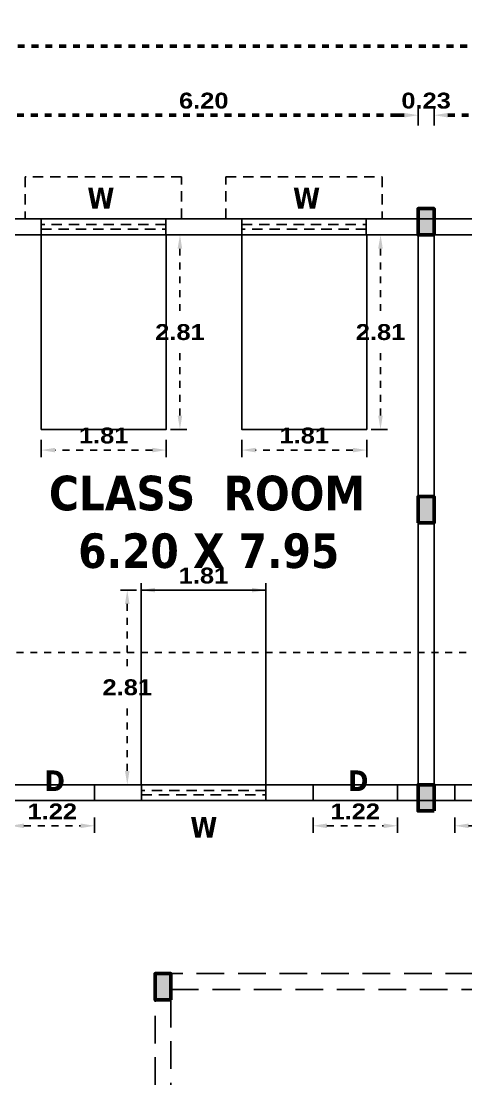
# Model space of a CAD drawing. Header units: metres. Extents: x 863 to 1571, y 626 to 804.
# Drawn here: x 941.23 to 947.66, y 685.01 to 700.3 of the extents above; entities that cross this region are included whole.
import ezdxf

# ---------------------------------------------------------------- set-up
doc = ezdxf.new("R2010")
doc.units = ezdxf.units.M
doc.header["$LTSCALE"] = 0.2
doc.header["$MEASUREMENT"] = 0
doc.header["$PDMODE"] = 2
for name, pattern in [('DASHDOT', [1, 0.5, -0.25, 0, -0.25]), ('DOT2', [0.125, 0, -0.125]), ('HIDDEN', [0.375, 0.25, -0.125])]:
    doc.linetypes.add(name, pattern=pattern)
doc.layers.get('0').update_dxf_attribs({"lineweight": 60})
for name, color, linetype in [('BLK_1_FLR_0_BLT_UP_AREA', 9, 'Continuous'), ('BLK_1_FLR_0_EXIT_WIDTH_DOOR', 1, 'Continuous'), ('BLK_1_FLR_0_REGULAR_ROOM_13', 2, 'Continuous'), ('BLK_1_FLR_0_REGULAR_ROOM_14', 2, 'Continuous'), ('BLK_1_FLR_0_ROOM_13_LIGHT_VENTILATION_1', 232, 'Continuous'), ('DOOR_OPEN', 232, 'Continuous')]:
    doc.layers.add(name, color=color, linetype=linetype)
doc.styles.get("Standard").update_dxf_attribs({"font": 'ariblk.ttf', "height": 0.23})
doc.styles.add('TXT', font='txt.shx')
doc.dimstyles.get("Standard").update_dxf_attribs({"dimtxt": 0.23, "dimasz": 0.2, "dimexe": 0.12, "dimexo": 0.0625, "dimgap": 0.09, "dimtad": 1, "dimtih": 1, "dimtoh": 1, "dimzin": 1, "dimdsep": 46, "dimtxsty": 'Standard', "dimcen": 0.09, "dimazin": 0, "dimtfac": 1, "dimtix": 1, "dimtofl": 0, "dimtmove": 0, "dimatfit": 0, "dimfxl": 0, "dimtolj": 1, "dimtzin": 0, "dimarcsym": 0})

# ---------------------------------------------------------------- blocks, each defined once
blk = doc.blocks.new('A$C650768DD')
blk.add_hatch(color=4).paths.add_polyline_path([(0, 0), (0.23, 0), (0.23, 0.38), (0, 0.38)])
at = {"color": 1}
blk.add_lwpolyline([(0, 0), (0.23, 0), (0.23, 0.38), (0, 0.38)], close=True, dxfattribs=at)
blk = doc.blocks.new('*D229')
at = {"color": 0, "lineweight": -2}
for p, q in [((940.773, 698.79), (940.773, 699.04)), ((946.973, 698.79), (946.973, 699.04))]:
    blk.add_line(p, q, dxfattribs=at)
at = {"linetype": 'DOT2'}
blk.add_line((940.973, 698.94), (946.773, 698.94), dxfattribs=at)
at = {"lineweight": -2}
for points in [[(940.973, 698.973), (940.973, 698.907), (940.773, 698.94)], [(946.773, 698.973), (946.773, 698.907), (946.973, 698.94)]]:
    blk.add_solid(points, dxfattribs=at)
at = {"layer": 'Defpoints', "color": 0, "lineweight": -2}
for p in [(946.973, 698.94), (940.773, 697.21), (946.973, 697.21)]:
    blk.add_point(p, dxfattribs=at)
at = {"color": 0, "lineweight": -2, "insert": (943.873, 699.149), "char_height": 0.23, "attachment_point": 5}
blk.add_mtext('\\A1;6.20', dxfattribs=at)
blk = doc.blocks.new('*D230')
at = {"color": 0, "lineweight": -2}
for p, q in [((946.973, 698.79), (946.973, 699.04)), ((947.203, 698.79), (947.203, 699.04))]:
    blk.add_line(p, q, dxfattribs=at)
at = {"linetype": 'DOT2'}
for p, q in [((946.773, 698.94), (946.573, 698.94)), ((947.403, 698.94), (947.603, 698.94))]:
    blk.add_line(p, q, dxfattribs=at)
at = {"lineweight": -2}
for points in [[(946.773, 698.973), (946.773, 698.907), (946.973, 698.94)], [(947.403, 698.973), (947.403, 698.907), (947.203, 698.94)]]:
    blk.add_solid(points, dxfattribs=at)
at = {"layer": 'Defpoints', "color": 0, "lineweight": -2}
for p in [(947.203, 698.94), (946.973, 697.21), (947.203, 697.21)]:
    blk.add_point(p, dxfattribs=at)
at = {"color": 0, "lineweight": -2, "insert": (947.088, 699.149), "char_height": 0.23, "attachment_point": 5}
blk.add_mtext('\\A1;0.23', dxfattribs=at)
blk = doc.blocks.new('*D231')
at = {"color": 0, "lineweight": -2}
for p, q in [((947.203, 698.79), (947.203, 699.04)), ((953.203, 698.79), (953.203, 699.04))]:
    blk.add_line(p, q, dxfattribs=at)
at = {"linetype": 'DOT2'}
blk.add_line((947.403, 698.94), (953.003, 698.94), dxfattribs=at)
at = {"lineweight": -2}
for points in [[(947.403, 698.973), (947.403, 698.907), (947.203, 698.94)], [(953.003, 698.973), (953.003, 698.907), (953.203, 698.94)]]:
    blk.add_solid(points, dxfattribs=at)
at = {"layer": 'Defpoints', "color": 0, "lineweight": -2}
for p in [(953.203, 698.94), (947.203, 697.21), (953.203, 697.21)]:
    blk.add_point(p, dxfattribs=at)
at = {"color": 0, "lineweight": -2, "insert": (950.203, 699.149), "char_height": 0.23, "attachment_point": 5}
blk.add_mtext('\\A1;6.00', dxfattribs=at)
blk = doc.blocks.new('*D233')
at = {"color": 0, "lineweight": -2}
for p, q in [((867.783, 699.79), (867.783, 700.04)), ((953.433, 699.79), (953.433, 700.04))]:
    blk.add_line(p, q, dxfattribs=at)
at = {"linetype": 'DOT2'}
blk.add_line((867.983, 699.94), (953.233, 699.94), dxfattribs=at)
at = {"lineweight": -2}
for points in [[(867.983, 699.973), (867.983, 699.907), (867.783, 699.94)], [(953.233, 699.973), (953.233, 699.907), (953.433, 699.94)]]:
    blk.add_solid(points, dxfattribs=at)
at = {"layer": 'Defpoints', "color": 0, "lineweight": -2}
for p in [(953.433, 699.94), (867.783, 697.44), (953.433, 686.53)]:
    blk.add_point(p, dxfattribs=at)
at = {"color": 0, "lineweight": -2, "insert": (910.608, 700.149), "char_height": 0.23, "attachment_point": 5}
blk.add_mtext('\\A1;85.65', dxfattribs=at)
blk = doc.blocks.new('*D361')
at = {"layer": 'BLK_1_FLR_0_ROOM_13_LIGHT_VENTILATION_1', "color": 232, "lineweight": -2}
for p, q in [((942.903, 692.073), (942.667, 692.073)), ((942.903, 689.26), (942.667, 689.26))]:
    blk.add_line(p, q, dxfattribs=at)
at = {"layer": 'BLK_1_FLR_0_ROOM_13_LIGHT_VENTILATION_1', "color": 232, "linetype": 'DOT2'}
for p, q in [((942.767, 691.873), (942.767, 690.875)), ((942.767, 689.46), (942.767, 690.458))]:
    blk.add_line(p, q, dxfattribs=at)
at = {"layer": 'BLK_1_FLR_0_ROOM_13_LIGHT_VENTILATION_1', "color": 232, "lineweight": -2}
for points in [[(942.734, 691.873), (942.8, 691.873), (942.767, 692.073)], [(942.734, 689.46), (942.8, 689.46), (942.767, 689.26)]]:
    blk.add_solid(points, dxfattribs=at)
at = {"layer": 'Defpoints', "color": 0, "lineweight": -2}
for p in [(942.767, 692.073), (942.966, 692.073), (942.966, 689.26)]:
    blk.add_point(p, dxfattribs=at)
at = {"layer": 'BLK_1_FLR_0_ROOM_13_LIGHT_VENTILATION_1', "color": 232, "lineweight": -2, "insert": (942.767, 690.667), "char_height": 0.23, "attachment_point": 5}
blk.add_mtext('\\A1;2.81', dxfattribs=at)
blk = doc.blocks.new('*D362')
at = {"layer": 'BLK_1_FLR_0_ROOM_13_LIGHT_VENTILATION_1', "color": 232, "lineweight": -2}
for p, q in [((942.966, 692.073), (942.966, 692.173)), ((944.773, 692.073), (944.773, 692.173))]:
    blk.add_line(p, q, dxfattribs=at)
at = {"layer": 'BLK_1_FLR_0_ROOM_13_LIGHT_VENTILATION_1', "color": 232, "linetype": 'DOT2'}
blk.add_line((943.166, 692.073), (944.573, 692.073), dxfattribs=at)
at = {"layer": 'BLK_1_FLR_0_ROOM_13_LIGHT_VENTILATION_1', "color": 232, "lineweight": -2}
for points in [[(943.166, 692.107), (943.166, 692.04), (942.966, 692.073)], [(944.573, 692.107), (944.573, 692.04), (944.773, 692.073)]]:
    blk.add_solid(points, dxfattribs=at)
at = {"layer": 'Defpoints', "color": 0, "lineweight": -2}
for p in [(942.966, 692.073), (944.773, 692.073), (944.773, 692.073)]:
    blk.add_point(p, dxfattribs=at)
at = {"layer": 'BLK_1_FLR_0_ROOM_13_LIGHT_VENTILATION_1', "color": 232, "lineweight": -2, "insert": (943.869, 692.282), "char_height": 0.23, "attachment_point": 5}
blk.add_mtext('\\A1;1.81', dxfattribs=at)
blk = doc.blocks.new('*D357')
at = {"layer": 'BLK_1_FLR_0_ROOM_13_LIGHT_VENTILATION_1', "color": 232, "lineweight": -2}
for p, q in [((943.392, 697.21), (943.629, 697.21)), ((943.392, 694.397), (943.629, 694.397))]:
    blk.add_line(p, q, dxfattribs=at)
at = {"layer": 'BLK_1_FLR_0_ROOM_13_LIGHT_VENTILATION_1', "color": 232, "linetype": 'DOT2'}
for p, q in [((943.529, 697.01), (943.529, 696.012)), ((943.529, 694.597), (943.529, 695.594))]:
    blk.add_line(p, q, dxfattribs=at)
at = {"layer": 'BLK_1_FLR_0_ROOM_13_LIGHT_VENTILATION_1', "color": 232, "lineweight": -2}
for points in [[(943.495, 697.01), (943.562, 697.01), (943.529, 697.21)], [(943.495, 694.597), (943.562, 694.597), (943.529, 694.397)]]:
    blk.add_solid(points, dxfattribs=at)
at = {"layer": 'Defpoints', "color": 0, "lineweight": -2}
for p in [(943.33, 697.21), (943.33, 694.397), (943.529, 694.397)]:
    blk.add_point(p, dxfattribs=at)
at = {"layer": 'BLK_1_FLR_0_ROOM_13_LIGHT_VENTILATION_1', "color": 232, "lineweight": -2, "insert": (943.529, 695.803), "char_height": 0.23, "attachment_point": 5}
blk.add_mtext('\\A1;2.81', dxfattribs=at)
blk = doc.blocks.new('*D358')
at = {"layer": 'BLK_1_FLR_0_ROOM_13_LIGHT_VENTILATION_1', "color": 232, "lineweight": -2}
for p, q in [((941.523, 694.248), (941.523, 693.998)), ((943.33, 694.248), (943.33, 693.998))]:
    blk.add_line(p, q, dxfattribs=at)
at = {"layer": 'BLK_1_FLR_0_ROOM_13_LIGHT_VENTILATION_1', "color": 232, "linetype": 'DOT2'}
blk.add_line((943.13, 694.098), (941.723, 694.098), dxfattribs=at)
at = {"layer": 'BLK_1_FLR_0_ROOM_13_LIGHT_VENTILATION_1', "color": 232, "lineweight": -2}
for points in [[(941.723, 694.131), (941.723, 694.065), (941.523, 694.098)], [(943.13, 694.131), (943.13, 694.065), (943.33, 694.098)]]:
    blk.add_solid(points, dxfattribs=at)
at = {"layer": 'Defpoints', "color": 0, "lineweight": -2}
for p in [(941.523, 694.397), (943.33, 694.397), (941.523, 694.098)]:
    blk.add_point(p, dxfattribs=at)
at = {"layer": 'BLK_1_FLR_0_ROOM_13_LIGHT_VENTILATION_1', "color": 232, "lineweight": -2, "insert": (942.426, 694.307), "char_height": 0.23, "attachment_point": 5}
blk.add_mtext('\\A1;1.81', dxfattribs=at)
blk = doc.blocks.new('*D359')
at = {"layer": 'BLK_1_FLR_0_ROOM_13_LIGHT_VENTILATION_1', "color": 232, "lineweight": -2}
for p, q in [((946.292, 697.21), (946.529, 697.21)), ((946.292, 694.397), (946.529, 694.397))]:
    blk.add_line(p, q, dxfattribs=at)
at = {"layer": 'BLK_1_FLR_0_ROOM_13_LIGHT_VENTILATION_1', "color": 232, "linetype": 'DOT2'}
for p, q in [((946.429, 697.01), (946.429, 696.012)), ((946.429, 694.597), (946.429, 695.594))]:
    blk.add_line(p, q, dxfattribs=at)
at = {"layer": 'BLK_1_FLR_0_ROOM_13_LIGHT_VENTILATION_1', "color": 232, "lineweight": -2}
for points in [[(946.395, 697.01), (946.462, 697.01), (946.429, 697.21)], [(946.395, 694.597), (946.462, 694.597), (946.429, 694.397)]]:
    blk.add_solid(points, dxfattribs=at)
at = {"layer": 'Defpoints', "color": 0, "lineweight": -2}
for p in [(946.23, 697.21), (946.23, 694.397), (946.429, 694.397)]:
    blk.add_point(p, dxfattribs=at)
at = {"layer": 'BLK_1_FLR_0_ROOM_13_LIGHT_VENTILATION_1', "color": 232, "lineweight": -2, "insert": (946.429, 695.803), "char_height": 0.23, "attachment_point": 5}
blk.add_mtext('\\A1;2.81', dxfattribs=at)
blk = doc.blocks.new('*D360')
at = {"layer": 'BLK_1_FLR_0_ROOM_13_LIGHT_VENTILATION_1', "color": 232, "lineweight": -2}
for p, q in [((944.423, 694.248), (944.423, 693.998)), ((946.23, 694.248), (946.23, 693.998))]:
    blk.add_line(p, q, dxfattribs=at)
at = {"layer": 'BLK_1_FLR_0_ROOM_13_LIGHT_VENTILATION_1', "color": 232, "linetype": 'DOT2'}
blk.add_line((946.03, 694.098), (944.623, 694.098), dxfattribs=at)
at = {"layer": 'BLK_1_FLR_0_ROOM_13_LIGHT_VENTILATION_1', "color": 232, "lineweight": -2}
for points in [[(944.623, 694.131), (944.623, 694.065), (944.423, 694.098)], [(946.03, 694.131), (946.03, 694.065), (946.23, 694.098)]]:
    blk.add_solid(points, dxfattribs=at)
at = {"layer": 'Defpoints', "color": 0, "lineweight": -2}
for p in [(944.423, 694.397), (946.23, 694.397), (944.423, 694.098)]:
    blk.add_point(p, dxfattribs=at)
at = {"layer": 'BLK_1_FLR_0_ROOM_13_LIGHT_VENTILATION_1', "color": 232, "lineweight": -2, "insert": (945.326, 694.307), "char_height": 0.23, "attachment_point": 5}
blk.add_mtext('\\A1;1.81', dxfattribs=at)
blk = doc.blocks.new('*D468')
at = {"layer": 'BLK_1_FLR_0_EXIT_WIDTH_DOOR', "color": 2, "lineweight": -2}
for p, q in [((941.073, 688.786), (941.073, 688.566)), ((942.293, 688.786), (942.293, 688.566))]:
    blk.add_line(p, q, dxfattribs=at)
at = {"layer": 'BLK_1_FLR_0_EXIT_WIDTH_DOOR', "color": 2, "linetype": 'DOT2'}
blk.add_line((941.273, 688.666), (942.093, 688.666), dxfattribs=at)
at = {"layer": 'BLK_1_FLR_0_EXIT_WIDTH_DOOR', "color": 2, "lineweight": -2}
for points in [[(941.273, 688.699), (941.273, 688.632), (941.073, 688.666)], [(942.093, 688.699), (942.093, 688.632), (942.293, 688.666)]]:
    blk.add_solid(points, dxfattribs=at)
at = {"layer": 'Defpoints', "color": 0, "lineweight": -2}
for p in [(941.073, 689.03), (942.293, 689.03), (942.293, 688.666)]:
    blk.add_point(p, dxfattribs=at)
at = {"layer": 'BLK_1_FLR_0_EXIT_WIDTH_DOOR', "color": 2, "lineweight": -2, "insert": (941.683, 688.873), "char_height": 0.23, "attachment_point": 5}
blk.add_mtext('\\A1;1.22', dxfattribs=at)
blk = doc.blocks.new('*D469')
at = {"layer": 'BLK_1_FLR_0_EXIT_WIDTH_DOOR', "color": 2, "lineweight": -2}
for p, q in [((945.453, 688.786), (945.453, 688.566)), ((946.673, 688.786), (946.673, 688.566))]:
    blk.add_line(p, q, dxfattribs=at)
at = {"layer": 'BLK_1_FLR_0_EXIT_WIDTH_DOOR', "color": 2, "linetype": 'DOT2'}
blk.add_line((945.653, 688.666), (946.473, 688.666), dxfattribs=at)
at = {"layer": 'BLK_1_FLR_0_EXIT_WIDTH_DOOR', "color": 2, "lineweight": -2}
for points in [[(945.653, 688.699), (945.653, 688.632), (945.453, 688.666)], [(946.473, 688.699), (946.473, 688.632), (946.673, 688.666)]]:
    blk.add_solid(points, dxfattribs=at)
at = {"layer": 'Defpoints', "color": 0, "lineweight": -2}
for p in [(945.453, 689.03), (946.673, 689.03), (946.673, 688.666)]:
    blk.add_point(p, dxfattribs=at)
at = {"layer": 'BLK_1_FLR_0_EXIT_WIDTH_DOOR', "color": 2, "lineweight": -2, "insert": (946.063, 688.873), "char_height": 0.23, "attachment_point": 5}
blk.add_mtext('\\A1;1.22', dxfattribs=at)
blk = doc.blocks.new('*D470')
at = {"layer": 'BLK_1_FLR_0_EXIT_WIDTH_DOOR', "color": 2, "lineweight": -2}
for p, q in [((947.503, 688.786), (947.503, 688.566)), ((948.723, 688.786), (948.723, 688.566))]:
    blk.add_line(p, q, dxfattribs=at)
at = {"layer": 'BLK_1_FLR_0_EXIT_WIDTH_DOOR', "color": 2, "linetype": 'DOT2'}
blk.add_line((947.703, 688.666), (948.523, 688.666), dxfattribs=at)
at = {"layer": 'BLK_1_FLR_0_EXIT_WIDTH_DOOR', "color": 2, "lineweight": -2}
for points in [[(947.703, 688.699), (947.703, 688.632), (947.503, 688.666)], [(948.523, 688.699), (948.523, 688.632), (948.723, 688.666)]]:
    blk.add_solid(points, dxfattribs=at)
at = {"layer": 'Defpoints', "color": 0, "lineweight": -2}
for p in [(947.503, 689.03), (948.723, 689.03), (948.723, 688.666)]:
    blk.add_point(p, dxfattribs=at)
at = {"layer": 'BLK_1_FLR_0_EXIT_WIDTH_DOOR', "color": 2, "lineweight": -2, "insert": (948.113, 688.873), "char_height": 0.23, "attachment_point": 5}
blk.add_mtext('\\A1;1.22', dxfattribs=at)

msp = doc.modelspace()

# ---------------------------------------------------------------- linework, layer by layer
at = {"lineweight": -2}
for p, q in [((867.783, 697.44), (953.433, 697.44)), ((867.783, 697.44), (953.433, 697.44)), ((946.973, 697.44), (947.203, 697.44)), ((938.573, 697.21), (944.773, 697.21)), ((945.003, 697.21), (952.953, 697.21)), ((946.973, 689.26), (946.973, 697.21)), ((947.203, 689.26), (947.203, 697.21)), ((942.293, 689.26), (945.453, 689.26)), ((942.293, 689.26), (945.453, 689.26)), ((942.293, 689.26), (945.453, 689.26)), ((942.293, 689.26), (945.453, 689.26)), ((942.293, 689.26), (942.293, 689.03)), ((945.353, 689.26), (942.393, 689.26)), ((945.303, 689.26), (944.473, 689.26)), ((945.453, 689.26), (945.453, 689.03)), ((946.673, 689.26), (947.503, 689.26)), ((946.673, 689.26), (946.973, 689.26)), ((946.673, 689.26), (946.673, 689.03)), ((947.203, 689.26), (947.503, 689.26)), ((947.503, 689.26), (947.503, 689.03)), ((934.113, 689.03), (953.203, 689.03)), ((947.203, 689.03), (946.973, 689.03)), ((946.973, 689.03), (947.203, 689.03))]:
    msp.add_line(p, q, dxfattribs=at)
at = {"linetype": 'DASHDOT', "lineweight": -2}
msp.add_line((865.766, 691.173), (955.884, 691.173), dxfattribs=at)
at = {"linetype": 'HIDDEN', "lineweight": -2, "ltscale": 3}
for points in [[(943.553, 697.44), (943.553, 698.05), (941.293, 698.05), (941.293, 697.44)], [(944.193, 697.44), (944.193, 698.05), (946.453, 698.05), (946.453, 697.44)]]:
    msp.add_lwpolyline(points, dxfattribs=at)
at = {"lineweight": -2}
for points in [[(941.523, 697.44), (943.323, 697.44), (943.323, 697.21), (941.523, 697.21)], [(946.223, 697.44), (944.423, 697.44), (944.423, 697.21), (946.223, 697.21)], [(944.773, 689.03), (942.973, 689.03), (942.973, 689.26), (944.773, 689.26)], [(944.773, 689.03), (942.973, 689.03), (942.973, 689.26), (944.773, 689.26)]]:
    msp.add_lwpolyline(points, close=True, dxfattribs=at)
at = {"linetype": 'HIDDEN', "lineweight": -2, "ltscale": 3}
for points in [[(941.523, 697.292), (943.323, 697.292), (943.323, 697.358), (941.523, 697.358)], [(946.223, 697.292), (944.423, 697.292), (944.423, 697.358), (946.223, 697.358)], [(944.773, 689.178), (942.973, 689.178), (942.973, 689.112), (944.773, 689.112)]]:
    msp.add_lwpolyline(points, close=True, dxfattribs=at)
at = {"lineweight": -2}
for points in [[(872.713, 664.94), (868.013, 664.94), (868.013, 686.3), (868.013, 697.21), (953.203, 697.21), (953.203, 686.3), (955.849, 686.3), (955.849, 677.35), (953.203, 677.35), (953.203, 666.44), (919.911, 666.44), (919.911, 677.119), (934.343, 677.119), (934.343, 686.53), (878.693, 686.53), (878.692, 664.94), (876.853, 664.94)], [(942.393, 689.26), (945.353, 689.26)], [(942.393, 689.26), (945.353, 689.26)]]:
    msp.add_lwpolyline(points, dxfattribs=at)
at = {"linetype": 'HIDDEN', "lineweight": -2, "ltscale": 8}
for points in [[(953.202, 677.12), (943.169, 677.12), (943.169, 686.53), (953.203, 686.53)], [(953.203, 677.35), (943.399, 677.35), (943.399, 686.3), (953.203, 686.3)]]:
    msp.add_lwpolyline(points, dxfattribs=at)
at = {"layer": 'BLK_1_FLR_0_BLT_UP_AREA', "color": 26, "lineweight": -2}
msp.add_lwpolyline([(867.783, 664.71), (867.783, 697.44), (953.433, 697.44), (953.433, 686.53), (956.079, 686.53), (956.079, 677.12), (953.433, 677.12), (953.433, 666.21), (919.679, 666.21), (919.681, 677.349), (934.113, 677.349), (934.113, 686.3), (878.923, 686.3), (878.922, 664.71)], close=True, dxfattribs=at)
at = {"layer": 'BLK_1_FLR_0_REGULAR_ROOM_13', "color": 3, "lineweight": -2}
msp.add_lwpolyline([(940.773, 689.26), (946.973, 689.26), (946.973, 697.21), (940.773, 697.21)], close=True, dxfattribs=at)
at = {"layer": 'BLK_1_FLR_0_REGULAR_ROOM_14', "color": 3, "lineweight": -2}
msp.add_lwpolyline([(947.203, 689.26), (953.203, 689.26), (953.203, 697.21), (947.203, 697.21)], close=True, dxfattribs=at)
at = {"layer": 'BLK_1_FLR_0_ROOM_13_LIGHT_VENTILATION_1', "color": 232, "lineweight": -2}
for points in [[(943.33, 697.21), (943.33, 694.397), (941.523, 694.397), (941.523, 697.21)], [(946.23, 697.21), (946.23, 694.397), (944.423, 694.397), (944.423, 697.21)], [(942.966, 689.26), (942.966, 692.073), (944.773, 692.073), (944.773, 689.26)]]:
    msp.add_lwpolyline(points, close=True, dxfattribs=at)
at = {"layer": 'DOOR_OPEN', "color": 2, "lineweight": -2}
for points in [[(941.073, 689.26), (942.293, 689.26), (942.293, 689.03), (941.073, 689.03)], [(945.453, 689.26), (946.673, 689.26), (946.673, 689.03), (945.453, 689.03)], [(947.503, 689.26), (948.723, 689.26), (948.723, 689.03), (947.503, 689.03)]]:
    msp.add_lwpolyline(points, close=True, dxfattribs=at)

# ---------------------------------------------------------------- block references
at = {"lineweight": -2, "xscale": -1}
for p in [(947.203, 697.21), (947.203, 688.88), (947.203, 688.88), (943.399, 686.15)]:
    msp.add_blockref('A$C650768DD', p, dxfattribs=at)
at = {"lineweight": -2}
msp.add_blockref('A$C650768DD', (946.973, 693.045), dxfattribs=at)

# ---------------------------------------------------------------- texts
at = {"lineweight": -2, "style": 'TXT'}
for s, insert, char_height, width, attachment_point in [('{\\fTahoma|b1|i0|c0|p34;W}', (942.19, 697.591), 0.3, 35.65845, 7), ('{\\fTahoma|b1|i0|c0|p34;W}', (945.555, 697.591), 0.3, 35.65845, 9), ('{\\fTahoma|b1|i0|c0|p34;\\W2.72503; \\W1;CLASS  ROOM\\P{\\W4.782534; }6.20 X 7.95}', (941.075, 692.384), 0.5, 5.79384, 7), ('{\\fTahoma|b1|i0|c0|p34;D}', (941.571, 689.467), 0.3, 35.65845, 1), ('{\\fTahoma|b1|i0|c0|p34;D}', (946.253, 689.467), 0.3, 35.65845, 3), ('{\\fTahoma|b1|i0|c0|p34;W}', (944.069, 688.795), 0.3, 35.65845, 3)]:
    msp.add_mtext(s, dxfattribs=dict(at, insert=insert, char_height=char_height, width=width, attachment_point=attachment_point))

# ---------------------------------------------------------------- dimensions: what is measured, and where the dimension line sits
at = {"lineweight": -2}
for base, p1, p2, override, picture, middle in [((953.433, 699.94), (867.783, 697.44), (953.433, 686.53), {"dimtxt": 0.21, "dimexe": 0.1, "dimclrd": 256, "dimfxl": 0.15, "dimlwd": 65535, "dimarcsym": 2}, '*D233', (910.608, 700.149)), ((946.973, 698.94), (940.773, 697.21), (946.973, 697.21), {"dimtxt": 0.21, "dimexe": 0.1, "dimclrd": 256, "dimtmove": 1, "dimfxl": 0.15, "dimlwd": 65535, "dimarcsym": 2}, '*D229', (943.873, 699.149)), ((947.203, 698.94), (946.973, 697.21), (947.203, 697.21), {"dimtxt": 0.21, "dimexe": 0.1, "dimclrd": 256, "dimtmove": 1, "dimfxl": 0.15, "dimlwd": 65535, "dimarcsym": 2}, '*D230', (947.088, 699.149)), ((953.203, 698.94), (947.203, 697.21), (953.203, 697.21), {"dimtxt": 0.21, "dimexe": 0.1, "dimclrd": 256, "dimtmove": 1, "dimfxl": 0.15, "dimlwd": 65535, "dimarcsym": 2}, '*D231', (950.203, 699.149))]:
    dim = msp.add_linear_dim(base=base, p1=p1, p2=p2, dimstyle='Standard', override=override, dxfattribs=at)
    dim.commit()
    dim.dimension.update_dxf_attribs({"geometry": picture, "text_midpoint": middle})
at = {"layer": 'BLK_1_FLR_0_EXIT_WIDTH_DOOR', "color": 2, "lineweight": -2}
for base, p1, p2, picture, middle in [((942.293, 688.666), (941.073, 689.03), (942.293, 689.03), '*D468', (941.683, 688.873)), ((946.673, 688.666), (945.453, 689.03), (946.673, 689.03), '*D469', (946.063, 688.873)), ((948.723, 688.666), (947.503, 689.03), (948.723, 689.03), '*D470', (948.113, 688.873))]:
    dim = msp.add_linear_dim(base=base, p1=p1, p2=p2, dimstyle='Standard', override={"dimexe": 0.1, "dimclrd": 2, "dimclre": 2, "dimclrt": 2, "dimlwd": 65535, "dimarcsym": 2}, dxfattribs=at)
    dim.commit()
    dim.dimension.update_dxf_attribs({"geometry": picture, "text_midpoint": middle})
at = {"layer": 'BLK_1_FLR_0_ROOM_13_LIGHT_VENTILATION_1', "color": 232, "lineweight": -2}
for base, p1, p2, angle, picture, middle in [((943.529, 694.397), (943.33, 697.21), (943.33, 694.397), 270, '*D357', (943.529, 695.803)), ((946.429, 694.397), (946.23, 697.21), (946.23, 694.397), 270, '*D359', (946.429, 695.803)), ((944.773, 692.073), (942.966, 692.073), (944.773, 692.073), 180, '*D362', (943.869, 692.282)), ((942.767, 692.073), (942.966, 689.26), (942.966, 692.073), 90, '*D361', (942.767, 690.667))]:
    dim = msp.add_linear_dim(base=base, p1=p1, p2=p2, angle=angle, dimstyle='Standard', override={"dimexe": 0.1, "dimclrd": 232, "dimclre": 232, "dimclrt": 232, "dimfxl": 0.15, "dimlwd": 65535, "dimarcsym": 2}, dxfattribs=at)
    dim.commit()
    dim.dimension.update_dxf_attribs({"geometry": picture, "text_midpoint": middle})
for base, p1, p2, picture, middle in [((941.523, 694.098), (943.33, 694.397), (941.523, 694.397), '*D358', (942.426, 694.307)), ((944.423, 694.098), (946.23, 694.397), (944.423, 694.397), '*D360', (945.326, 694.307))]:
    dim = msp.add_linear_dim(base=base, p1=p1, p2=p2, dimstyle='Standard', override={"dimexe": 0.1, "dimclrd": 232, "dimclre": 232, "dimclrt": 232, "dimfxl": 0.15, "dimlwd": 65535, "dimarcsym": 2}, dxfattribs=at)
    dim.commit()
    dim.dimension.update_dxf_attribs({"geometry": picture, "text_midpoint": middle})

doc.saveas('drawing.dxf')
